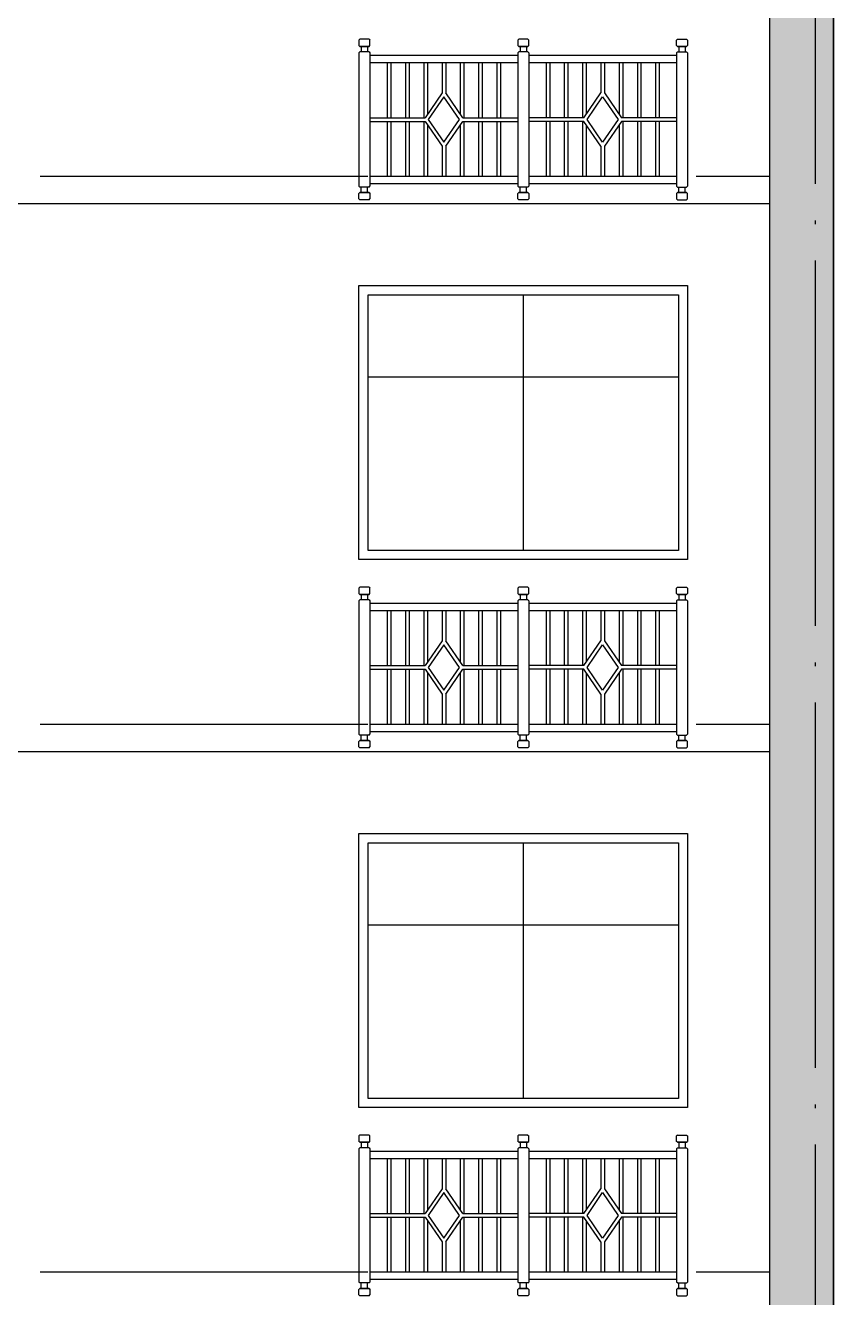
# Model space of a CAD drawing. Extents: x 522289 to 1051641, y 88514 to 354674.
# Drawn here: x 767279 to 771707, y 206410 to 213375 of the extents above; entities that cross this region are included whole.
import ezdxf

# ---------------------------------------------------------------- set-up
doc = ezdxf.new("R2010")
doc.units = 0
doc.header["$LTSCALE"] = 1000
doc.header["$MEASUREMENT"] = 0
doc.linetypes.add('DOTE', pattern=[2.42, 2, -0.2, 0.02, -0.2])
doc.layers.get('0').update_dxf_attribs({"linetype": 'CONTINUOUS'})
for name, color, linetype in [('_0', 7, 'CONTINUOUS'), ('DOTE', 1, 'DOTE'), ('WINDOW', 4, 'CONTINUOUS')]:
    doc.layers.add(name, color=color, linetype=linetype)

msp = doc.modelspace()

# ---------------------------------------------------------------- hatches: boundary and pattern name
h = msp.add_hatch()
h.set_pattern_fill('AR-B816', color=251, scale=100)
h.set_pattern_definition([(0, (-47641.1, 0), (0, 121.3104), []), (90, (-47641.1, 0), (-121.3104, 121.3104), [121.3104, -121.3104])])
h.paths.add_polyline_path([(771356.7, 221549.9), (771706.7, 221549.9), (771706.7, 200549.9), (771356.7, 200549.9)])

# ---------------------------------------------------------------- linework, layer by layer
at = {"color": 34}
for p, q in [((769106.7, 213224.9), (769106.7, 212494.9)), ((769166.7, 213224.9), (769166.7, 212494.9)), ((769976.7, 213209.9), (769166.7, 213209.9)), ((769976.7, 213224.9), (769976.7, 212494.9)), ((770036.7, 213224.9), (770036.7, 212494.9)), ((770846.7, 213209.9), (770036.7, 213209.9)), ((770846.7, 213224.9), (770846.7, 212494.9)), ((770906.7, 213224.9), (770906.7, 212494.9)), ((769976.7, 213169.9), (769166.7, 213169.9)), ((770846.7, 213169.9), (770036.7, 213169.9)), ((769166.7, 212869.9), (769468.5, 212869.9)), ((769674.8, 212869.9), (769976.7, 212869.9)), ((770338.5, 212869.9), (770036.7, 212869.9)), ((770846.7, 212869.9), (770544.8, 212869.9)), ((769166.7, 212849.9), (769468.5, 212849.9)), ((769674.8, 212849.9), (769976.7, 212849.9)), ((770338.5, 212849.9), (770036.7, 212849.9)), ((770846.7, 212849.9), (770544.8, 212849.9)), ((769166.7, 212549.9), (769976.7, 212549.9)), ((769166.7, 212509.9), (769976.7, 212509.9)), ((770036.7, 212549.9), (770846.7, 212549.9)), ((770036.7, 212509.9), (770846.7, 212509.9)), ((769106.7, 210224.9), (769106.7, 209494.9)), ((769166.7, 210224.9), (769166.7, 209494.9)), ((769976.7, 210224.9), (769976.7, 209494.9)), ((770036.7, 210224.9), (770036.7, 209494.9)), ((770846.7, 210224.9), (770846.7, 209494.9)), ((770906.7, 210224.9), (770906.7, 209494.9)), ((769976.7, 210209.9), (769166.7, 210209.9)), ((769976.7, 210169.9), (769166.7, 210169.9)), ((770846.7, 210209.9), (770036.7, 210209.9)), ((770846.7, 210169.9), (770036.7, 210169.9)), ((769166.7, 209869.9), (769468.5, 209869.9)), ((769674.8, 209869.9), (769976.7, 209869.9)), ((770338.5, 209869.9), (770036.7, 209869.9)), ((770846.7, 209869.9), (770544.8, 209869.9)), ((769166.7, 209849.9), (769468.5, 209849.9)), ((769674.8, 209849.9), (769976.7, 209849.9)), ((770338.5, 209849.9), (770036.7, 209849.9)), ((770846.7, 209849.9), (770544.8, 209849.9)), ((769166.7, 209549.9), (769976.7, 209549.9)), ((770036.7, 209549.9), (770846.7, 209549.9)), ((769166.7, 209509.9), (769976.7, 209509.9)), ((770036.7, 209509.9), (770846.7, 209509.9)), ((769106.7, 207224.9), (769106.7, 206494.9)), ((769166.7, 207224.9), (769166.7, 206494.9)), ((769976.7, 207224.9), (769976.7, 206494.9)), ((770036.7, 207224.9), (770036.7, 206494.9)), ((770846.7, 207224.9), (770846.7, 206494.9)), ((770906.7, 207224.9), (770906.7, 206494.9)), ((769976.7, 207209.9), (769166.7, 207209.9)), ((769976.7, 207169.9), (769166.7, 207169.9)), ((770846.7, 207209.9), (770036.7, 207209.9)), ((770846.7, 207169.9), (770036.7, 207169.9)), ((769166.7, 206869.9), (769468.5, 206869.9)), ((769674.8, 206869.9), (769976.7, 206869.9)), ((770338.5, 206869.9), (770036.7, 206869.9)), ((770846.7, 206869.9), (770544.8, 206869.9)), ((769166.7, 206849.9), (769468.5, 206849.9)), ((769674.8, 206849.9), (769976.7, 206849.9)), ((770338.5, 206849.9), (770036.7, 206849.9)), ((770846.7, 206849.9), (770544.8, 206849.9)), ((769166.7, 206549.9), (769976.7, 206549.9)), ((770036.7, 206549.9), (770846.7, 206549.9)), ((769166.7, 206509.9), (769976.7, 206509.9)), ((770036.7, 206509.9), (770846.7, 206509.9))]:
    msp.add_line(p, q, dxfattribs=at)
for points in [[(769111.7, 213299.9), (769106.7, 213294.9)], [(769106.7, 213294.9), (769106.7, 213264.9)], [(769161.7, 213299.9), (769111.7, 213299.9)], [(769161.7, 213299.9), (769166.7, 213294.9)], [(769166.7, 213264.9), (769166.7, 213294.9)], [(769981.7, 213299.9), (769976.7, 213294.9)], [(769976.7, 213294.9), (769976.7, 213264.9)], [(770031.7, 213299.9), (769981.7, 213299.9)], [(770031.7, 213299.9), (770036.7, 213294.9)], [(770036.7, 213264.9), (770036.7, 213294.9)], [(770851.7, 213299.9), (770846.7, 213294.9)], [(770846.7, 213264.9), (770846.7, 213294.9)], [(770851.7, 213299.9), (770901.7, 213299.9)], [(770901.7, 213299.9), (770906.7, 213294.9)], [(770906.7, 213294.9), (770906.7, 213264.9)], [(769111.7, 213259.9), (769106.7, 213264.9)], [(769111.7, 213229.9), (769106.7, 213224.9)], [(769161.7, 213259.9), (769111.7, 213259.9)], [(769111.7, 213259.9), (769161.7, 213259.9)], [(769161.7, 213229.9), (769111.7, 213229.9)], [(769119.2, 213259.9), (769119.2, 213229.9)], [(769154.2, 213259.9), (769154.2, 213229.9)], [(769161.7, 213259.9), (769166.7, 213264.9)], [(769161.7, 213229.9), (769166.7, 213224.9)], [(769981.7, 213259.9), (769976.7, 213264.9)], [(769981.7, 213229.9), (769976.7, 213224.9)], [(770031.7, 213259.9), (769981.7, 213259.9)], [(769981.7, 213259.9), (770031.7, 213259.9)], [(770031.7, 213229.9), (769981.7, 213229.9)], [(769989.2, 213259.9), (769989.2, 213229.9)], [(770024.2, 213259.9), (770024.2, 213229.9)], [(770031.7, 213259.9), (770036.7, 213264.9)], [(770031.7, 213229.9), (770036.7, 213224.9)], [(770851.7, 213259.9), (770846.7, 213264.9)], [(770851.7, 213229.9), (770846.7, 213224.9)], [(770851.7, 213259.9), (770901.7, 213259.9)], [(770901.7, 213259.9), (770851.7, 213259.9)], [(770851.7, 213229.9), (770901.7, 213229.9)], [(770859.2, 213259.9), (770859.2, 213229.9)], [(770894.2, 213259.9), (770894.2, 213229.9)], [(770901.7, 213259.9), (770906.7, 213264.9)], [(770901.7, 213229.9), (770906.7, 213224.9)], [(769261.7, 213169.9), (769261.7, 212869.9)], [(769281.7, 213169.9), (769281.7, 212869.9)], [(769361.7, 213169.9), (769361.7, 212869.9)], [(769381.7, 213169.9), (769381.7, 212869.9)], [(769461.7, 213169.9), (769461.7, 212869.9)], [(769481.7, 213169.9), (769481.7, 212889)], [(769561.7, 213169.9), (769561.7, 213005.4)], [(769581.7, 213169.9), (769581.7, 213005.4)], [(769661.7, 213169.9), (769661.7, 212889)], [(769681.7, 213169.9), (769681.7, 212869.9)], [(769761.7, 213169.9), (769761.7, 212869.9)], [(769781.7, 213169.9), (769781.7, 212869.9)], [(769861.7, 213169.9), (769861.7, 212869.9)], [(769881.7, 213169.9), (769881.7, 212869.9)], [(770131.7, 213169.9), (770131.7, 212869.9)], [(770151.7, 213169.9), (770151.7, 212869.9)], [(770231.7, 213169.9), (770231.7, 212869.9)], [(770251.7, 213169.9), (770251.7, 212869.9)], [(770331.7, 213169.9), (770331.7, 212869.9)], [(770351.7, 213169.9), (770351.7, 212889)], [(770431.7, 213169.9), (770431.7, 213005.4)], [(770451.7, 213169.9), (770451.7, 213005.4)], [(770531.7, 213169.9), (770531.7, 212889)], [(770551.7, 213169.9), (770551.7, 212869.9)], [(770631.7, 213169.9), (770631.7, 212869.9)], [(770651.7, 213169.9), (770651.7, 212869.9)], [(770731.7, 213169.9), (770731.7, 212869.9)], [(770751.7, 213169.9), (770751.7, 212869.9)], [(769561.7, 213005.4), (769468.5, 212869.9)], [(769674.8, 212869.9), (769581.7, 213005.4)], [(770338.5, 212869.9), (770431.7, 213005.4)], [(770451.7, 213005.4), (770544.8, 212869.9)], [(769261.7, 212849.9), (769261.7, 212549.9)], [(769281.7, 212849.9), (769281.7, 212549.9)], [(769361.7, 212849.9), (769361.7, 212549.9)], [(769381.7, 212849.9), (769381.7, 212549.9)], [(769461.7, 212849.9), (769461.7, 212549.9)], [(769468.5, 212849.9), (769561.7, 212714.5)], [(769481.7, 212830.8), (769481.7, 212549.9)], [(769581.7, 212714.5), (769674.8, 212849.9)], [(769661.7, 212830.8), (769661.7, 212549.9)], [(769681.7, 212849.9), (769681.7, 212549.9)], [(769761.7, 212849.9), (769761.7, 212549.9)], [(769781.7, 212849.9), (769781.7, 212549.9)], [(769861.7, 212849.9), (769861.7, 212549.9)], [(769881.7, 212849.9), (769881.7, 212549.9)], [(770036.7, 212849.9), (770036.7, 212549.9)], [(770131.7, 212849.9), (770131.7, 212549.9)], [(770151.7, 212849.9), (770151.7, 212549.9)], [(770231.7, 212849.9), (770231.7, 212549.9)], [(770251.7, 212849.9), (770251.7, 212549.9)], [(770331.7, 212849.9), (770331.7, 212549.9)], [(770431.7, 212714.5), (770338.5, 212849.9)], [(770351.7, 212830.8), (770351.7, 212549.9)], [(770544.8, 212849.9), (770451.7, 212714.5)], [(770531.7, 212830.8), (770531.7, 212549.9)], [(770551.7, 212849.9), (770551.7, 212549.9)], [(770631.7, 212849.9), (770631.7, 212549.9)], [(770651.7, 212849.9), (770651.7, 212549.9)], [(770731.7, 212849.9), (770731.7, 212549.9)], [(770751.7, 212849.9), (770751.7, 212549.9)], [(769561.7, 212714.5), (769561.7, 212549.9)], [(769581.7, 212714.5), (769581.7, 212549.9)], [(770431.7, 212714.5), (770431.7, 212549.9)], [(770451.7, 212714.5), (770451.7, 212549.9)], [(769111.7, 212489.9), (769106.7, 212494.9)], [(769111.7, 212459.9), (769106.7, 212454.9)], [(769106.7, 212424.9), (769106.7, 212454.9)], [(769161.7, 212489.9), (769111.7, 212489.9)], [(769161.7, 212459.9), (769111.7, 212459.9)], [(769111.7, 212459.9), (769161.7, 212459.9)], [(769119.2, 212459.9), (769119.2, 212489.9)], [(769154.2, 212459.9), (769154.2, 212489.9)], [(769161.7, 212489.9), (769166.7, 212494.9)], [(769161.7, 212459.9), (769166.7, 212454.9)], [(769166.7, 212454.9), (769166.7, 212424.9)], [(769981.7, 212489.9), (769976.7, 212494.9)], [(769981.7, 212459.9), (769976.7, 212454.9)], [(769976.7, 212424.9), (769976.7, 212454.9)], [(770031.7, 212489.9), (769981.7, 212489.9)], [(770031.7, 212459.9), (769981.7, 212459.9)], [(769981.7, 212459.9), (770031.7, 212459.9)], [(769989.2, 212459.9), (769989.2, 212489.9)], [(770024.2, 212459.9), (770024.2, 212489.9)], [(770031.7, 212489.9), (770036.7, 212494.9)], [(770031.7, 212459.9), (770036.7, 212454.9)], [(770036.7, 212454.9), (770036.7, 212424.9)], [(770851.7, 212489.9), (770846.7, 212494.9)], [(770851.7, 212459.9), (770846.7, 212454.9)], [(770846.7, 212454.9), (770846.7, 212424.9)], [(770851.7, 212489.9), (770901.7, 212489.9)], [(770851.7, 212459.9), (770901.7, 212459.9)], [(770901.7, 212459.9), (770851.7, 212459.9)], [(770859.2, 212459.9), (770859.2, 212489.9)], [(770894.2, 212459.9), (770894.2, 212489.9)], [(770901.7, 212489.9), (770906.7, 212494.9)], [(770901.7, 212459.9), (770906.7, 212454.9)], [(770906.7, 212424.9), (770906.7, 212454.9)], [(769111.7, 212419.9), (769106.7, 212424.9)], [(769161.7, 212419.9), (769111.7, 212419.9)], [(769161.7, 212419.9), (769166.7, 212424.9)], [(769981.7, 212419.9), (769976.7, 212424.9)], [(770031.7, 212419.9), (769981.7, 212419.9)], [(770031.7, 212419.9), (770036.7, 212424.9)], [(770851.7, 212419.9), (770846.7, 212424.9)], [(770851.7, 212419.9), (770901.7, 212419.9)], [(770901.7, 212419.9), (770906.7, 212424.9)], [(769111.7, 210299.9), (769106.7, 210294.9)], [(769106.7, 210294.9), (769106.7, 210264.9)], [(769161.7, 210299.9), (769111.7, 210299.9)], [(769161.7, 210299.9), (769166.7, 210294.9)], [(769166.7, 210264.9), (769166.7, 210294.9)], [(769981.7, 210299.9), (769976.7, 210294.9)], [(769976.7, 210294.9), (769976.7, 210264.9)], [(770031.7, 210299.9), (769981.7, 210299.9)], [(770031.7, 210299.9), (770036.7, 210294.9)], [(770036.7, 210264.9), (770036.7, 210294.9)], [(770851.7, 210299.9), (770846.7, 210294.9)], [(770846.7, 210264.9), (770846.7, 210294.9)], [(770851.7, 210299.9), (770901.7, 210299.9)], [(770901.7, 210299.9), (770906.7, 210294.9)], [(770906.7, 210294.9), (770906.7, 210264.9)], [(769111.7, 210259.9), (769106.7, 210264.9)], [(769111.7, 210229.9), (769106.7, 210224.9)], [(769161.7, 210259.9), (769111.7, 210259.9)], [(769111.7, 210259.9), (769161.7, 210259.9)], [(769161.7, 210229.9), (769111.7, 210229.9)], [(769119.2, 210259.9), (769119.2, 210229.9)], [(769154.2, 210259.9), (769154.2, 210229.9)], [(769161.7, 210259.9), (769166.7, 210264.9)], [(769161.7, 210229.9), (769166.7, 210224.9)], [(769981.7, 210259.9), (769976.7, 210264.9)], [(769981.7, 210229.9), (769976.7, 210224.9)], [(770031.7, 210259.9), (769981.7, 210259.9)], [(769981.7, 210259.9), (770031.7, 210259.9)], [(770031.7, 210229.9), (769981.7, 210229.9)], [(769989.2, 210259.9), (769989.2, 210229.9)], [(770024.2, 210259.9), (770024.2, 210229.9)], [(770031.7, 210259.9), (770036.7, 210264.9)], [(770031.7, 210229.9), (770036.7, 210224.9)], [(770851.7, 210259.9), (770846.7, 210264.9)], [(770851.7, 210229.9), (770846.7, 210224.9)], [(770851.7, 210259.9), (770901.7, 210259.9)], [(770901.7, 210259.9), (770851.7, 210259.9)], [(770851.7, 210229.9), (770901.7, 210229.9)], [(770859.2, 210259.9), (770859.2, 210229.9)], [(770894.2, 210259.9), (770894.2, 210229.9)], [(770901.7, 210259.9), (770906.7, 210264.9)], [(770901.7, 210229.9), (770906.7, 210224.9)], [(769261.7, 210169.9), (769261.7, 209869.9)], [(769281.7, 210169.9), (769281.7, 209869.9)], [(769361.7, 210169.9), (769361.7, 209869.9)], [(769381.7, 210169.9), (769381.7, 209869.9)], [(769461.7, 210169.9), (769461.7, 209869.9)], [(769481.7, 210169.9), (769481.7, 209889)], [(769561.7, 210169.9), (769561.7, 210005.4)], [(769581.7, 210169.9), (769581.7, 210005.4)], [(769661.7, 210169.9), (769661.7, 209889)], [(769681.7, 210169.9), (769681.7, 209869.9)], [(769761.7, 210169.9), (769761.7, 209869.9)], [(769781.7, 210169.9), (769781.7, 209869.9)], [(769861.7, 210169.9), (769861.7, 209869.9)], [(769881.7, 210169.9), (769881.7, 209869.9)], [(770131.7, 210169.9), (770131.7, 209869.9)], [(770151.7, 210169.9), (770151.7, 209869.9)], [(770231.7, 210169.9), (770231.7, 209869.9)], [(770251.7, 210169.9), (770251.7, 209869.9)], [(770331.7, 210169.9), (770331.7, 209869.9)], [(770351.7, 210169.9), (770351.7, 209889)], [(770431.7, 210169.9), (770431.7, 210005.4)], [(770451.7, 210169.9), (770451.7, 210005.4)], [(770531.7, 210169.9), (770531.7, 209889)], [(770551.7, 210169.9), (770551.7, 209869.9)], [(770631.7, 210169.9), (770631.7, 209869.9)], [(770651.7, 210169.9), (770651.7, 209869.9)], [(770731.7, 210169.9), (770731.7, 209869.9)], [(770751.7, 210169.9), (770751.7, 209869.9)], [(769561.7, 210005.4), (769468.5, 209869.9)], [(769674.8, 209869.9), (769581.7, 210005.4)], [(770338.5, 209869.9), (770431.7, 210005.4)], [(770451.7, 210005.4), (770544.8, 209869.9)], [(769261.7, 209849.9), (769261.7, 209549.9)], [(769281.7, 209849.9), (769281.7, 209549.9)], [(769361.7, 209849.9), (769361.7, 209549.9)], [(769381.7, 209849.9), (769381.7, 209549.9)], [(769461.7, 209849.9), (769461.7, 209549.9)], [(769468.5, 209849.9), (769561.7, 209714.5)], [(769481.7, 209830.8), (769481.7, 209549.9)], [(769581.7, 209714.5), (769674.8, 209849.9)], [(769661.7, 209830.8), (769661.7, 209549.9)], [(769681.7, 209849.9), (769681.7, 209549.9)], [(769761.7, 209849.9), (769761.7, 209549.9)], [(769781.7, 209849.9), (769781.7, 209549.9)], [(769861.7, 209849.9), (769861.7, 209549.9)], [(769881.7, 209849.9), (769881.7, 209549.9)], [(770036.7, 209849.9), (770036.7, 209549.9)], [(770131.7, 209849.9), (770131.7, 209549.9)], [(770151.7, 209849.9), (770151.7, 209549.9)], [(770231.7, 209849.9), (770231.7, 209549.9)], [(770251.7, 209849.9), (770251.7, 209549.9)], [(770331.7, 209849.9), (770331.7, 209549.9)], [(770431.7, 209714.5), (770338.5, 209849.9)], [(770351.7, 209830.8), (770351.7, 209549.9)], [(770544.8, 209849.9), (770451.7, 209714.5)], [(770531.7, 209830.8), (770531.7, 209549.9)], [(770551.7, 209849.9), (770551.7, 209549.9)], [(770631.7, 209849.9), (770631.7, 209549.9)], [(770651.7, 209849.9), (770651.7, 209549.9)], [(770731.7, 209849.9), (770731.7, 209549.9)], [(770751.7, 209849.9), (770751.7, 209549.9)], [(769561.7, 209714.5), (769561.7, 209549.9)], [(769581.7, 209714.5), (769581.7, 209549.9)], [(770431.7, 209714.5), (770431.7, 209549.9)], [(770451.7, 209714.5), (770451.7, 209549.9)], [(769111.7, 209489.9), (769106.7, 209494.9)], [(769111.7, 209459.9), (769106.7, 209454.9)], [(769106.7, 209424.9), (769106.7, 209454.9)], [(769161.7, 209489.9), (769111.7, 209489.9)], [(769161.7, 209459.9), (769111.7, 209459.9)], [(769111.7, 209459.9), (769161.7, 209459.9)], [(769119.2, 209459.9), (769119.2, 209489.9)], [(769154.2, 209459.9), (769154.2, 209489.9)], [(769161.7, 209489.9), (769166.7, 209494.9)], [(769161.7, 209459.9), (769166.7, 209454.9)], [(769166.7, 209454.9), (769166.7, 209424.9)], [(769981.7, 209489.9), (769976.7, 209494.9)], [(769981.7, 209459.9), (769976.7, 209454.9)], [(769976.7, 209424.9), (769976.7, 209454.9)], [(770031.7, 209489.9), (769981.7, 209489.9)], [(770031.7, 209459.9), (769981.7, 209459.9)], [(769981.7, 209459.9), (770031.7, 209459.9)], [(769989.2, 209459.9), (769989.2, 209489.9)], [(770024.2, 209459.9), (770024.2, 209489.9)], [(770031.7, 209489.9), (770036.7, 209494.9)], [(770031.7, 209459.9), (770036.7, 209454.9)], [(770036.7, 209454.9), (770036.7, 209424.9)], [(770851.7, 209489.9), (770846.7, 209494.9)], [(770851.7, 209459.9), (770846.7, 209454.9)], [(770846.7, 209454.9), (770846.7, 209424.9)], [(770851.7, 209489.9), (770901.7, 209489.9)], [(770851.7, 209459.9), (770901.7, 209459.9)], [(770901.7, 209459.9), (770851.7, 209459.9)], [(770859.2, 209459.9), (770859.2, 209489.9)], [(770894.2, 209459.9), (770894.2, 209489.9)], [(770901.7, 209489.9), (770906.7, 209494.9)], [(770901.7, 209459.9), (770906.7, 209454.9)], [(770906.7, 209424.9), (770906.7, 209454.9)], [(769111.7, 209419.9), (769106.7, 209424.9)], [(769161.7, 209419.9), (769111.7, 209419.9)], [(769161.7, 209419.9), (769166.7, 209424.9)], [(769981.7, 209419.9), (769976.7, 209424.9)], [(770031.7, 209419.9), (769981.7, 209419.9)], [(770031.7, 209419.9), (770036.7, 209424.9)], [(770851.7, 209419.9), (770846.7, 209424.9)], [(770851.7, 209419.9), (770901.7, 209419.9)], [(770901.7, 209419.9), (770906.7, 209424.9)], [(769111.7, 207299.9), (769106.7, 207294.9)], [(769106.7, 207294.9), (769106.7, 207264.9)], [(769161.7, 207299.9), (769111.7, 207299.9)], [(769161.7, 207299.9), (769166.7, 207294.9)], [(769166.7, 207264.9), (769166.7, 207294.9)], [(769981.7, 207299.9), (769976.7, 207294.9)], [(769976.7, 207294.9), (769976.7, 207264.9)], [(770031.7, 207299.9), (769981.7, 207299.9)], [(770031.7, 207299.9), (770036.7, 207294.9)], [(770036.7, 207264.9), (770036.7, 207294.9)], [(770851.7, 207299.9), (770846.7, 207294.9)], [(770846.7, 207264.9), (770846.7, 207294.9)], [(770851.7, 207299.9), (770901.7, 207299.9)], [(770901.7, 207299.9), (770906.7, 207294.9)], [(770906.7, 207294.9), (770906.7, 207264.9)], [(769111.7, 207259.9), (769106.7, 207264.9)], [(769111.7, 207229.9), (769106.7, 207224.9)], [(769161.7, 207259.9), (769111.7, 207259.9)], [(769111.7, 207259.9), (769161.7, 207259.9)], [(769161.7, 207229.9), (769111.7, 207229.9)], [(769119.2, 207259.9), (769119.2, 207229.9)], [(769154.2, 207259.9), (769154.2, 207229.9)], [(769161.7, 207259.9), (769166.7, 207264.9)], [(769161.7, 207229.9), (769166.7, 207224.9)], [(769981.7, 207259.9), (769976.7, 207264.9)], [(769981.7, 207229.9), (769976.7, 207224.9)], [(770031.7, 207259.9), (769981.7, 207259.9)], [(769981.7, 207259.9), (770031.7, 207259.9)], [(770031.7, 207229.9), (769981.7, 207229.9)], [(769989.2, 207259.9), (769989.2, 207229.9)], [(770024.2, 207259.9), (770024.2, 207229.9)], [(770031.7, 207259.9), (770036.7, 207264.9)], [(770031.7, 207229.9), (770036.7, 207224.9)], [(770851.7, 207259.9), (770846.7, 207264.9)], [(770851.7, 207229.9), (770846.7, 207224.9)], [(770851.7, 207259.9), (770901.7, 207259.9)], [(770901.7, 207259.9), (770851.7, 207259.9)], [(770851.7, 207229.9), (770901.7, 207229.9)], [(770859.2, 207259.9), (770859.2, 207229.9)], [(770894.2, 207259.9), (770894.2, 207229.9)], [(770901.7, 207259.9), (770906.7, 207264.9)], [(770901.7, 207229.9), (770906.7, 207224.9)], [(769261.7, 207169.9), (769261.7, 206869.9)], [(769281.7, 207169.9), (769281.7, 206869.9)], [(769361.7, 207169.9), (769361.7, 206869.9)], [(769381.7, 207169.9), (769381.7, 206869.9)], [(769461.7, 207169.9), (769461.7, 206869.9)], [(769481.7, 207169.9), (769481.7, 206889)], [(769561.7, 207169.9), (769561.7, 207005.4)], [(769581.7, 207169.9), (769581.7, 207005.4)], [(769661.7, 207169.9), (769661.7, 206889)], [(769681.7, 207169.9), (769681.7, 206869.9)], [(769761.7, 207169.9), (769761.7, 206869.9)], [(769781.7, 207169.9), (769781.7, 206869.9)], [(769861.7, 207169.9), (769861.7, 206869.9)], [(769881.7, 207169.9), (769881.7, 206869.9)], [(770131.7, 207169.9), (770131.7, 206869.9)], [(770151.7, 207169.9), (770151.7, 206869.9)], [(770231.7, 207169.9), (770231.7, 206869.9)], [(770251.7, 207169.9), (770251.7, 206869.9)], [(770331.7, 207169.9), (770331.7, 206869.9)], [(770351.7, 207169.9), (770351.7, 206889)], [(770431.7, 207169.9), (770431.7, 207005.4)], [(770451.7, 207169.9), (770451.7, 207005.4)], [(770531.7, 207169.9), (770531.7, 206889)], [(770551.7, 207169.9), (770551.7, 206869.9)], [(770631.7, 207169.9), (770631.7, 206869.9)], [(770651.7, 207169.9), (770651.7, 206869.9)], [(770731.7, 207169.9), (770731.7, 206869.9)], [(770751.7, 207169.9), (770751.7, 206869.9)], [(769561.7, 207005.4), (769468.5, 206869.9)], [(769674.8, 206869.9), (769581.7, 207005.4)], [(770338.5, 206869.9), (770431.7, 207005.4)], [(770451.7, 207005.4), (770544.8, 206869.9)], [(769261.7, 206849.9), (769261.7, 206549.9)], [(769281.7, 206849.9), (769281.7, 206549.9)], [(769361.7, 206849.9), (769361.7, 206549.9)], [(769381.7, 206849.9), (769381.7, 206549.9)], [(769461.7, 206849.9), (769461.7, 206549.9)], [(769468.5, 206849.9), (769561.7, 206714.5)], [(769481.7, 206830.8), (769481.7, 206549.9)], [(769581.7, 206714.5), (769674.8, 206849.9)], [(769661.7, 206830.8), (769661.7, 206549.9)], [(769681.7, 206849.9), (769681.7, 206549.9)], [(769761.7, 206849.9), (769761.7, 206549.9)], [(769781.7, 206849.9), (769781.7, 206549.9)], [(769861.7, 206849.9), (769861.7, 206549.9)], [(769881.7, 206849.9), (769881.7, 206549.9)], [(770036.7, 206849.9), (770036.7, 206549.9)], [(770131.7, 206849.9), (770131.7, 206549.9)], [(770151.7, 206849.9), (770151.7, 206549.9)], [(770231.7, 206849.9), (770231.7, 206549.9)], [(770251.7, 206849.9), (770251.7, 206549.9)], [(770331.7, 206849.9), (770331.7, 206549.9)], [(770431.7, 206714.5), (770338.5, 206849.9)], [(770351.7, 206830.8), (770351.7, 206549.9)], [(770544.8, 206849.9), (770451.7, 206714.5)], [(770531.7, 206830.8), (770531.7, 206549.9)], [(770551.7, 206849.9), (770551.7, 206549.9)], [(770631.7, 206849.9), (770631.7, 206549.9)], [(770651.7, 206849.9), (770651.7, 206549.9)], [(770731.7, 206849.9), (770731.7, 206549.9)], [(770751.7, 206849.9), (770751.7, 206549.9)], [(769561.7, 206714.5), (769561.7, 206549.9)], [(769581.7, 206714.5), (769581.7, 206549.9)], [(770431.7, 206714.5), (770431.7, 206549.9)], [(770451.7, 206714.5), (770451.7, 206549.9)], [(769111.7, 206489.9), (769106.7, 206494.9)], [(769111.7, 206459.9), (769106.7, 206454.9)], [(769106.7, 206424.9), (769106.7, 206454.9)], [(769161.7, 206489.9), (769111.7, 206489.9)], [(769161.7, 206459.9), (769111.7, 206459.9)], [(769111.7, 206459.9), (769161.7, 206459.9)], [(769119.2, 206459.9), (769119.2, 206489.9)], [(769154.2, 206459.9), (769154.2, 206489.9)], [(769161.7, 206489.9), (769166.7, 206494.9)], [(769161.7, 206459.9), (769166.7, 206454.9)], [(769166.7, 206454.9), (769166.7, 206424.9)], [(769981.7, 206489.9), (769976.7, 206494.9)], [(769981.7, 206459.9), (769976.7, 206454.9)], [(769976.7, 206424.9), (769976.7, 206454.9)], [(770031.7, 206489.9), (769981.7, 206489.9)], [(770031.7, 206459.9), (769981.7, 206459.9)], [(769981.7, 206459.9), (770031.7, 206459.9)], [(769989.2, 206459.9), (769989.2, 206489.9)], [(770024.2, 206459.9), (770024.2, 206489.9)], [(770031.7, 206489.9), (770036.7, 206494.9)], [(770031.7, 206459.9), (770036.7, 206454.9)], [(770036.7, 206454.9), (770036.7, 206424.9)], [(770851.7, 206489.9), (770846.7, 206494.9)], [(770851.7, 206459.9), (770846.7, 206454.9)], [(770846.7, 206454.9), (770846.7, 206424.9)], [(770851.7, 206489.9), (770901.7, 206489.9)], [(770851.7, 206459.9), (770901.7, 206459.9)], [(770901.7, 206459.9), (770851.7, 206459.9)], [(770859.2, 206459.9), (770859.2, 206489.9)], [(770894.2, 206459.9), (770894.2, 206489.9)], [(770901.7, 206489.9), (770906.7, 206494.9)], [(770901.7, 206459.9), (770906.7, 206454.9)], [(770906.7, 206424.9), (770906.7, 206454.9)], [(769111.7, 206419.9), (769106.7, 206424.9)], [(769161.7, 206419.9), (769111.7, 206419.9)], [(769161.7, 206419.9), (769166.7, 206424.9)], [(769981.7, 206419.9), (769976.7, 206424.9)], [(770031.7, 206419.9), (769981.7, 206419.9)], [(770031.7, 206419.9), (770036.7, 206424.9)], [(770851.7, 206419.9), (770846.7, 206424.9)], [(770851.7, 206419.9), (770901.7, 206419.9)], [(770901.7, 206419.9), (770906.7, 206424.9)]]:
    msp.add_lwpolyline(points, dxfattribs=at)
for points in [[(769657.4, 212859.9), (769571.7, 212984.6), (769485.9, 212859.9), (769571.7, 212735.2)], [(770355.9, 212859.9), (770441.7, 212984.6), (770527.4, 212859.9), (770441.7, 212735.2)], [(769657.4, 209859.9), (769571.7, 209984.6), (769485.9, 209859.9), (769571.7, 209735.2)], [(770355.9, 209859.9), (770441.7, 209984.6), (770527.4, 209859.9), (770441.7, 209735.2)], [(769657.4, 206859.9), (769571.7, 206984.6), (769485.9, 206859.9), (769571.7, 206735.2)], [(770355.9, 206859.9), (770441.7, 206984.6), (770527.4, 206859.9), (770441.7, 206735.2)]]:
    msp.add_lwpolyline(points, close=True, dxfattribs=at)
at = {"color": 44}
for points in [[(767359.5, 212549.9), (769154.6, 212549.9)], [(769206.7, 212509.9), (769976.7, 212509.9)], [(770036.7, 212509.9), (770846.7, 212509.9)], [(770954.6, 212549.9), (771356.7, 212549.9)], [(764056.7, 212399.9), (771356.7, 212399.9)], [(767359.5, 209549.9), (769154.6, 209549.9)], [(770954.6, 209549.9), (771356.7, 209549.9)], [(769206.7, 209509.9), (769976.7, 209509.9)], [(770036.7, 209509.9), (770846.7, 209509.9)], [(764056.7, 209399.9), (771356.7, 209399.9)], [(767359.5, 206549.9), (769154.6, 206549.9)], [(770954.6, 206549.9), (771356.7, 206549.9)], [(769206.7, 206509.9), (769976.7, 206509.9)], [(770036.7, 206509.9), (770846.7, 206509.9)]]:
    msp.add_lwpolyline(points, dxfattribs=at)
at = {"layer": '_0'}
msp.add_lwpolyline([(771356.7, 221549.9), (771706.7, 221549.9), (771706.7, 200549.9), (771356.7, 200549.9)], close=True, dxfattribs=at)
msp.add_lwpolyline([(771706.7, 200549.9), (771706.7, 221549.9)], dxfattribs=at)
at = {"layer": 'DOTE', "linetype": 'DOTE'}
msp.add_lwpolyline([(771606.7, 224187.7), (771606.7, 195484.6)], dxfattribs=at)
at = {"layer": 'WINDOW', "color": 34}
for p, q in [((770006.7, 211900.4), (770006.7, 210500.4)), ((769156.7, 211450.4), (770856.7, 211450.4)), ((770006.7, 208900.4), (770006.7, 207500.4)), ((769156.7, 208450.4), (770856.7, 208450.4))]:
    msp.add_line(p, q, dxfattribs=at)
for points in [[(769106.7, 210450.4), (769106.7, 211950.4), (770906.7, 211950.4), (770906.7, 210450.4)], [(769156.7, 210500.4), (769156.7, 211900.4), (770856.7, 211900.4), (770856.7, 210500.4)], [(769106.7, 207450.4), (769106.7, 208950.4), (770906.7, 208950.4), (770906.7, 207450.4)], [(769156.7, 207500.4), (769156.7, 208900.4), (770856.7, 208900.4), (770856.7, 207500.4)]]:
    msp.add_lwpolyline(points, close=True, dxfattribs=at)

doc.saveas('drawing.dxf')
